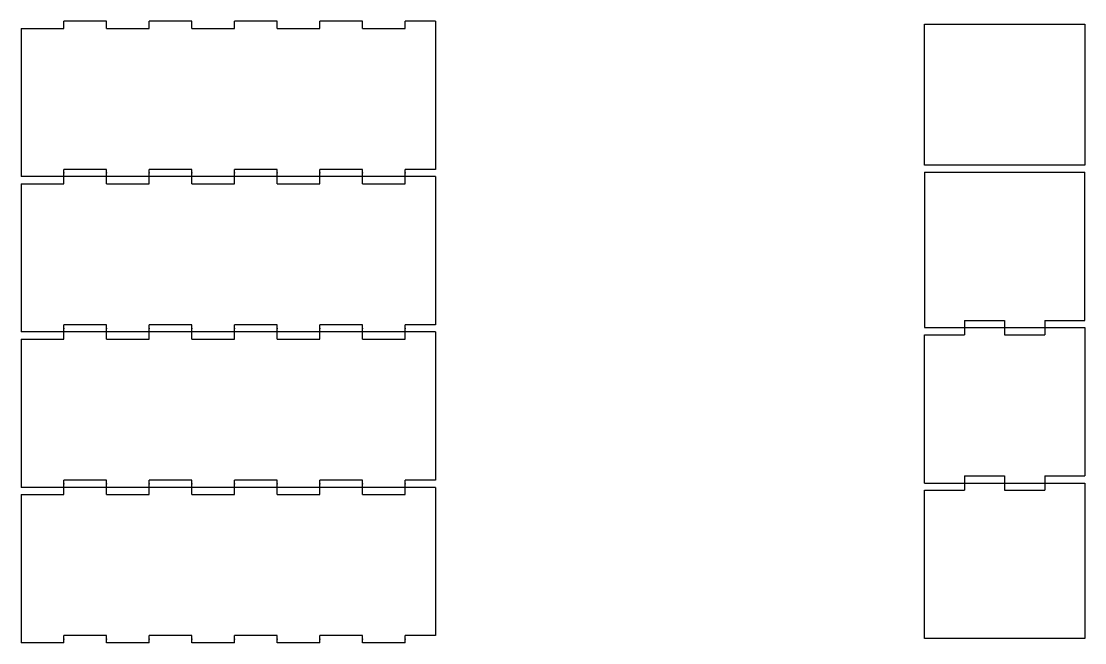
# Model space of a CAD drawing. Header units: millimetres. Extents: x 14254 to 34166, y 4312 to 8625.
# Drawn here: x 24030 to 24907, y 7397 to 7909 of the extents above; entities that cross this region are included whole.
import ezdxf

# ---------------------------------------------------------------- set-up
doc = ezdxf.new("R2010")
doc.units = ezdxf.units.MM
doc.layers.add('Tyk fuldstregslinje (Optegning)', color=7, linetype='Continuous', lineweight=30)

msp = doc.modelspace()

# ---------------------------------------------------------------- linework, layer by layer
at = {"layer": 'Tyk fuldstregslinje (Optegning)'}
for p, q in [((24100.43, 7909.13), (24065.29, 7909.13)), ((24065.29, 7903.13), (24065.29, 7909.13)), ((24100.43, 7903.13), (24100.43, 7909.13)), ((24170.71, 7909.13), (24135.57, 7909.13)), ((24135.57, 7903.13), (24135.57, 7909.13)), ((24170.71, 7903.13), (24170.71, 7909.13)), ((24240.98, 7909.13), (24205.84, 7909.13)), ((24205.84, 7903.13), (24205.84, 7909.13)), ((24240.98, 7903.13), (24240.98, 7909.13)), ((24311.26, 7909.13), (24276.12, 7909.13)), ((24276.12, 7903.13), (24276.12, 7909.13)), ((24311.26, 7903.13), (24311.26, 7909.13)), ((24371.54, 7909.13), (24346.4, 7909.13)), ((24346.4, 7903.13), (24346.4, 7909.13)), ((24371.54, 7909.13), (24371.54, 7787.13)), ((24774.51, 7906.7), (24906.51, 7906.7)), ((24774.51, 7790.7), (24774.51, 7906.7)), ((24906.51, 7906.7), (24906.51, 7790.7)), ((24030.15, 7903.13), (24065.29, 7903.13)), ((24030.15, 7903.13), (24030.15, 7781.13)), ((24100.43, 7903.13), (24135.57, 7903.13)), ((24170.71, 7903.13), (24205.84, 7903.13)), ((24240.98, 7903.13), (24276.12, 7903.13)), ((24311.26, 7903.13), (24346.4, 7903.13)), ((24100.43, 7787.13), (24065.29, 7787.13)), ((24065.29, 7781.13), (24065.29, 7787.13)), ((24100.43, 7781.13), (24100.43, 7787.13)), ((24170.71, 7787.13), (24135.57, 7787.13)), ((24135.57, 7781.13), (24135.57, 7787.13)), ((24170.71, 7781.13), (24170.71, 7787.13)), ((24240.98, 7787.13), (24205.84, 7787.13)), ((24205.84, 7781.13), (24205.84, 7787.13)), ((24240.98, 7781.13), (24240.98, 7787.13)), ((24311.26, 7787.13), (24276.12, 7787.13)), ((24276.12, 7781.13), (24276.12, 7787.13)), ((24311.26, 7781.13), (24311.26, 7787.13)), ((24371.54, 7787.13), (24346.4, 7787.13)), ((24346.4, 7781.13), (24346.4, 7787.13)), ((24906.51, 7790.7), (24774.51, 7790.7)), ((24774.51, 7784.7), (24906.51, 7784.7)), ((24774.51, 7784.7), (24774.51, 7656.7)), ((24906.51, 7662.7), (24906.51, 7784.7)), ((24065.29, 7781.13), (24030.15, 7781.13)), ((24030.15, 7775.13), (24065.29, 7775.13)), ((24030.15, 7775.13), (24030.15, 7653.13)), ((24100.43, 7781.13), (24065.29, 7781.13)), ((24065.29, 7775.13), (24065.29, 7781.13)), ((24135.57, 7781.13), (24100.43, 7781.13)), ((24100.43, 7775.13), (24100.43, 7781.13)), ((24100.43, 7775.13), (24135.57, 7775.13)), ((24170.71, 7781.13), (24135.57, 7781.13)), ((24135.57, 7775.13), (24135.57, 7781.13)), ((24205.84, 7781.13), (24170.71, 7781.13)), ((24170.71, 7775.13), (24170.71, 7781.13)), ((24170.71, 7775.13), (24205.84, 7775.13)), ((24240.98, 7781.13), (24205.84, 7781.13)), ((24205.84, 7775.13), (24205.84, 7781.13)), ((24276.12, 7781.13), (24240.98, 7781.13)), ((24240.98, 7775.13), (24240.98, 7781.13)), ((24240.98, 7775.13), (24276.12, 7775.13)), ((24311.26, 7781.13), (24276.12, 7781.13)), ((24276.12, 7775.13), (24276.12, 7781.13)), ((24346.4, 7781.13), (24311.26, 7781.13)), ((24311.26, 7775.13), (24311.26, 7781.13)), ((24311.26, 7775.13), (24346.4, 7775.13)), ((24371.54, 7781.13), (24346.4, 7781.13)), ((24346.4, 7775.13), (24346.4, 7781.13)), ((24371.54, 7781.13), (24371.54, 7659.13)), ((24807.51, 7662.7), (24840.51, 7662.7)), ((24807.51, 7662.7), (24807.51, 7656.7)), ((24840.51, 7662.7), (24840.51, 7656.7)), ((24873.51, 7662.7), (24906.51, 7662.7)), ((24873.51, 7662.7), (24873.51, 7656.7)), ((24065.29, 7653.13), (24030.15, 7653.13)), ((24100.43, 7659.13), (24065.29, 7659.13)), ((24065.29, 7653.13), (24065.29, 7659.13)), ((24100.43, 7653.13), (24065.29, 7653.13)), ((24065.29, 7647.13), (24065.29, 7653.13)), ((24100.43, 7653.13), (24100.43, 7659.13)), ((24135.57, 7653.13), (24100.43, 7653.13)), ((24100.43, 7647.13), (24100.43, 7653.13)), ((24170.71, 7659.13), (24135.57, 7659.13)), ((24135.57, 7653.13), (24135.57, 7659.13)), ((24170.71, 7653.13), (24135.57, 7653.13)), ((24135.57, 7647.13), (24135.57, 7653.13)), ((24170.71, 7653.13), (24170.71, 7659.13)), ((24205.84, 7653.13), (24170.71, 7653.13)), ((24170.71, 7647.13), (24170.71, 7653.13)), ((24240.98, 7659.13), (24205.84, 7659.13)), ((24205.84, 7653.13), (24205.84, 7659.13)), ((24240.98, 7653.13), (24205.84, 7653.13)), ((24205.84, 7647.13), (24205.84, 7653.13)), ((24240.98, 7653.13), (24240.98, 7659.13)), ((24276.12, 7653.13), (24240.98, 7653.13)), ((24240.98, 7647.13), (24240.98, 7653.13)), ((24311.26, 7659.13), (24276.12, 7659.13)), ((24276.12, 7653.13), (24276.12, 7659.13)), ((24311.26, 7653.13), (24276.12, 7653.13)), ((24276.12, 7647.13), (24276.12, 7653.13)), ((24311.26, 7653.13), (24311.26, 7659.13)), ((24346.4, 7653.13), (24311.26, 7653.13)), ((24311.26, 7647.13), (24311.26, 7653.13)), ((24371.54, 7659.13), (24346.4, 7659.13)), ((24346.4, 7653.13), (24346.4, 7659.13)), ((24371.54, 7653.13), (24346.4, 7653.13)), ((24346.4, 7647.13), (24346.4, 7653.13)), ((24371.54, 7653.13), (24371.54, 7531.13)), ((24774.51, 7656.7), (24807.51, 7656.7)), ((24774.51, 7650.7), (24807.51, 7650.7)), ((24774.51, 7528.7), (24774.51, 7650.7)), ((24807.51, 7656.7), (24840.51, 7656.7)), ((24807.51, 7656.7), (24807.51, 7650.7)), ((24840.51, 7656.7), (24873.51, 7656.7)), ((24840.51, 7656.7), (24840.51, 7650.7)), ((24840.51, 7650.7), (24873.51, 7650.7)), ((24873.51, 7656.7), (24906.51, 7656.7)), ((24873.51, 7656.7), (24873.51, 7650.7)), ((24906.51, 7656.7), (24906.51, 7534.7)), ((24030.15, 7647.13), (24065.29, 7647.13)), ((24030.15, 7647.13), (24030.15, 7525.13)), ((24100.43, 7647.13), (24135.57, 7647.13)), ((24170.71, 7647.13), (24205.84, 7647.13)), ((24240.98, 7647.13), (24276.12, 7647.13)), ((24311.26, 7647.13), (24346.4, 7647.13)), ((24100.43, 7531.13), (24065.29, 7531.13)), ((24065.29, 7525.13), (24065.29, 7531.13)), ((24100.43, 7525.13), (24100.43, 7531.13)), ((24170.71, 7531.13), (24135.57, 7531.13)), ((24135.57, 7525.13), (24135.57, 7531.13)), ((24170.71, 7525.13), (24170.71, 7531.13)), ((24240.98, 7531.13), (24205.84, 7531.13)), ((24205.84, 7525.13), (24205.84, 7531.13)), ((24240.98, 7525.13), (24240.98, 7531.13)), ((24311.26, 7531.13), (24276.12, 7531.13)), ((24276.12, 7525.13), (24276.12, 7531.13)), ((24311.26, 7525.13), (24311.26, 7531.13)), ((24371.54, 7531.13), (24346.4, 7531.13)), ((24346.4, 7525.13), (24346.4, 7531.13)), ((24774.51, 7528.7), (24807.51, 7528.7)), ((24807.51, 7534.7), (24840.51, 7534.7)), ((24807.51, 7534.7), (24807.51, 7528.7)), ((24807.51, 7528.7), (24840.51, 7528.7)), ((24807.51, 7528.7), (24807.51, 7522.7)), ((24840.51, 7534.7), (24840.51, 7528.7)), ((24840.51, 7528.7), (24873.51, 7528.7)), ((24840.51, 7528.7), (24840.51, 7522.7)), ((24873.51, 7534.7), (24906.51, 7534.7)), ((24873.51, 7534.7), (24873.51, 7528.7)), ((24873.51, 7528.7), (24906.51, 7528.7)), ((24873.51, 7528.7), (24873.51, 7522.7)), ((24906.51, 7528.7), (24906.51, 7400.7)), ((24065.29, 7525.13), (24030.15, 7525.13)), ((24100.43, 7525.13), (24065.29, 7525.13)), ((24065.29, 7519.13), (24065.29, 7525.13)), ((24135.57, 7525.13), (24100.43, 7525.13)), ((24100.43, 7519.13), (24100.43, 7525.13)), ((24170.71, 7525.13), (24135.57, 7525.13)), ((24135.57, 7519.13), (24135.57, 7525.13)), ((24205.84, 7525.13), (24170.71, 7525.13)), ((24170.71, 7519.13), (24170.71, 7525.13)), ((24240.98, 7525.13), (24205.84, 7525.13)), ((24205.84, 7519.13), (24205.84, 7525.13)), ((24276.12, 7525.13), (24240.98, 7525.13)), ((24240.98, 7519.13), (24240.98, 7525.13)), ((24311.26, 7525.13), (24276.12, 7525.13)), ((24276.12, 7519.13), (24276.12, 7525.13)), ((24346.4, 7525.13), (24311.26, 7525.13)), ((24311.26, 7519.13), (24311.26, 7525.13)), ((24371.54, 7525.13), (24346.4, 7525.13)), ((24346.4, 7519.13), (24346.4, 7525.13)), ((24371.54, 7525.13), (24371.54, 7403.13)), ((24774.51, 7522.7), (24807.51, 7522.7)), ((24774.51, 7400.7), (24774.51, 7522.7)), ((24840.51, 7522.7), (24873.51, 7522.7)), ((24030.15, 7519.13), (24065.29, 7519.13)), ((24030.15, 7519.13), (24030.15, 7397.13)), ((24100.43, 7519.13), (24135.57, 7519.13)), ((24170.71, 7519.13), (24205.84, 7519.13)), ((24240.98, 7519.13), (24276.12, 7519.13)), ((24311.26, 7519.13), (24346.4, 7519.13)), ((24065.29, 7397.13), (24030.15, 7397.13)), ((24100.43, 7403.13), (24065.29, 7403.13)), ((24065.29, 7397.13), (24065.29, 7403.13)), ((24100.43, 7397.13), (24100.43, 7403.13)), ((24135.57, 7397.13), (24100.43, 7397.13)), ((24170.71, 7403.13), (24135.57, 7403.13)), ((24135.57, 7397.13), (24135.57, 7403.13)), ((24170.71, 7397.13), (24170.71, 7403.13)), ((24205.84, 7397.13), (24170.71, 7397.13)), ((24240.98, 7403.13), (24205.84, 7403.13)), ((24205.84, 7397.13), (24205.84, 7403.13)), ((24240.98, 7397.13), (24240.98, 7403.13)), ((24276.12, 7397.13), (24240.98, 7397.13)), ((24311.26, 7403.13), (24276.12, 7403.13)), ((24276.12, 7397.13), (24276.12, 7403.13)), ((24311.26, 7397.13), (24311.26, 7403.13)), ((24346.4, 7397.13), (24311.26, 7397.13)), ((24371.54, 7403.13), (24346.4, 7403.13)), ((24346.4, 7397.13), (24346.4, 7403.13)), ((24906.51, 7400.7), (24774.51, 7400.7))]:
    msp.add_line(p, q, dxfattribs=at)
for p in [(24065.29, 7784.13), (24100.43, 7784.13), (24135.57, 7784.13), (24170.71, 7784.13), (24205.84, 7784.13), (24240.98, 7784.13), (24276.12, 7784.13), (24311.26, 7784.13), (24346.4, 7784.13), (24065.29, 7656.13), (24100.43, 7656.13), (24135.57, 7656.13), (24170.71, 7656.13), (24205.84, 7656.13), (24240.98, 7656.13), (24276.12, 7656.13), (24311.26, 7656.13), (24346.4, 7656.13), (24065.29, 7528.13), (24100.43, 7528.13), (24135.57, 7528.13), (24170.71, 7528.13), (24205.84, 7528.13), (24240.98, 7528.13), (24276.12, 7528.13), (24311.26, 7528.13), (24346.4, 7528.13), (24065.29, 7400.13), (24100.43, 7400.13), (24135.57, 7400.13), (24170.71, 7400.13), (24205.84, 7400.13), (24240.98, 7400.13), (24276.12, 7400.13), (24311.26, 7400.13), (24346.4, 7400.13)]:
    msp.add_point(p, dxfattribs=at)

doc.saveas('drawing.dxf')
